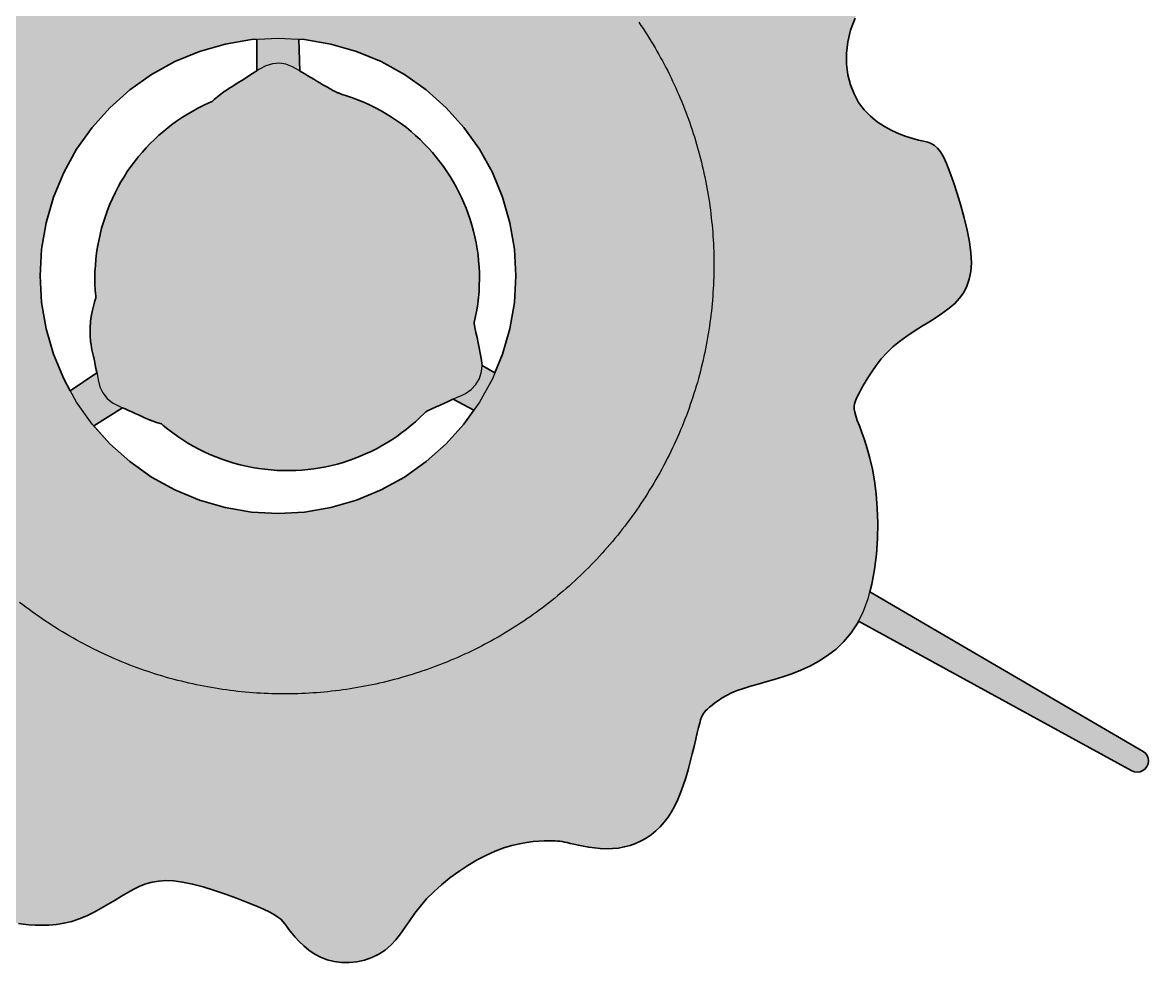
# Model space of a CAD drawing. Header units: millimetres. Extents: x 67 to 2239, y 62 to 2670.
# Drawn here: x 455.9 to 807.4, y 61.8 to 355.4 of the extents above; entities that cross this region are included whole.
import ezdxf

# ---------------------------------------------------------------- set-up
doc = ezdxf.new("R2010")
doc.units = ezdxf.units.MM
doc.layers.add('Blocks', color=7, linetype='Continuous')
doc.layers.add('Blocks$Fill', color=7, linetype='Continuous', true_color=0xffffff)
doc.layers.add('Blocks$Inner', color=7, linetype='Continuous', lineweight=25, true_color=0x007f00)
doc.layers.add('Blocks$Outline', color=7, linetype='Continuous', lineweight=35, true_color=0xff3f3f)

# ---------------------------------------------------------------- blocks, each defined once
blk = doc.blocks.new('Rosy Angelis Floor Lamp Top')
at = {"layer": 'Blocks$Fill'}
h = blk.add_hatch(color=256, dxfattribs=at)
h.paths.add_polyline_path([(274.61, 386.94), (273.42, 422.65), (273.19, 423.51), (272.73, 424.28), (272.09, 424.91), (271.3, 425.36), (270.42, 425.59), (269.5, 425.59), (268.62, 425.36), (267.83, 424.92), (267.18, 424.29), (266.72, 423.52), (266.48, 422.66), (266.48, 421.77), (266.54, 379.4), (263.3, 375.99), (261.88, 374.69), (260.49, 373.63), (259.14, 372.8), (257.81, 372.18), (256.5, 371.74), (255.22, 371.47), (253.96, 371.35), (252.72, 371.37), (251.49, 371.51), (250.27, 371.77), (249.07, 372.1), (247.93, 372.51), (246.83, 372.96), (245.82, 373.43), (244.89, 373.9), (244.07, 374.35), (243.36, 374.76), (242.79, 375.11), (242.32, 375.41), (239.67, 377.17), (237.64, 378.42), (236.29, 379.2), (234.74, 380.02), (233.01, 380.86), (231.11, 381.68), (229.05, 382.42), (226.85, 383.07), (224.53, 383.57), (222.11, 383.9), (219.62, 384.05), (217.09, 384.03), (214.55, 383.86), (212.04, 383.54), (209.59, 383.07), (207.22, 382.46), (204.97, 381.72), (202.88, 380.85), (200.9, 379.83), (198.99, 378.62), (197.12, 377.19), (195.25, 375.51), (193.35, 373.54), (191.36, 371.27), (189.25, 368.66), (186.99, 365.67), (182.21, 359.01), (170.2, 341.65), (169.04, 340.14), (168.07, 339.02), (167.22, 338.21), (166.43, 337.65), (165.62, 337.24), (164.7, 336.92), (163.59, 336.62), (160.67, 335.9), (156.92, 335.08), (152.44, 334.24), (147.33, 333.45), (135.67, 331.89), (132.58, 331.34), (129.47, 330.67), (126.36, 329.83), (123.27, 328.8), (120.22, 327.54), (117.24, 326.04), (114.35, 324.25), (111.57, 322.16), (108.92, 319.75), (106.42, 316.98), (104.08, 313.82), (101.94, 310.26), (100.02, 306.28), (98.3, 301.98), (96.8, 297.47), (95.51, 292.86), (94.43, 288.27), (93.56, 283.79), (92.9, 279.55), (92.46, 275.64), (92.23, 272.18), (92.17, 269.14), (92.26, 266.49), (92.46, 264.19), (92.72, 262.23), (93.02, 260.57), (93.31, 259.18), (93.73, 257.13), (93.82, 256.4), (93.82, 255.82), (93.74, 255.34), (93.55, 254.9), (93.25, 254.44), (92.81, 253.91), (92.22, 253.3), (91.48, 252.56), (90.59, 251.74), (89.56, 250.88), (88.38, 250.01), (87.06, 249.18), (85.6, 248.42), (84, 247.76), (82.26, 247.24), (80.36, 246.89), (78.32, 246.68), (76.17, 246.57), (69.2, 246.35), (66.78, 246.18), (64.34, 245.88), (61.9, 245.42), (59.53, 244.74), (57.27, 243.77), (55.2, 242.47), (53.39, 240.76), (51.9, 238.6), (50.8, 235.96), (50.15, 232.77), (50.02, 229), (50.3, 224.82), (50.91, 220.38), (51.77, 215.83), (52.8, 211.34), (53.91, 207.06), (55.02, 203.15), (56.06, 199.78), (56.93, 197.11), (57.67, 195.01), (58.33, 193.38), (58.95, 192.1), (59.55, 191.06), (60.17, 190.16), (60.85, 189.29), (62.51, 187.18), (63.5, 185.84), (64.55, 184.31), (65.61, 182.61), (66.65, 180.76), (67.63, 178.76), (68.52, 176.62), (69.27, 174.36), (69.84, 171.99), (70.25, 169.53), (70.47, 167), (70.51, 164.44), (70.38, 161.88), (70.05, 159.33), (69.54, 156.82), (68.84, 154.39), (67.95, 152.05), (66.88, 149.75), (65.67, 147.42), (59.89, 136.77), (58.33, 133.5), (56.79, 129.87), (55.32, 125.98), (53.99, 121.92), (52.86, 117.78), (51.98, 113.65), (51.42, 109.61), (51.24, 105.76), (51.52, 102.18), (52.31, 98.98), (53.52, 96.14), (55.04, 93.65), (56.77, 91.5), (58.63, 89.66), (60.49, 88.1), (62.27, 86.82), (63.88, 85.78), (65.21, 84.97), (66.33, 84.35), (67.32, 83.89), (68.23, 83.57), (69.11, 83.35), (70.02, 83.21), (71.01, 83.11), (75.03, 82.79), (76.7, 82.58), (78.47, 82.3), (80.31, 81.92), (82.18, 81.41), (84.04, 80.76), (85.86, 79.95), (87.61, 78.94), (89.27, 77.78), (90.83, 76.47), (92.27, 75.05), (93.58, 73.54), (94.75, 71.97), (95.76, 70.35), (96.59, 68.72), (97.23, 67.09), (97.71, 65.43), (97.76, 65.21), (-3.5, 6.06), (-4.2, 5.52), (-4.73, 4.81), (-5.06, 3.97), (-5.17, 3.08), (-5.04, 2.18), (-4.69, 1.33), (-4.13, 0.61), (-3.42, 0.05), (-2.59, -0.31), (-1.7, -0.44), (-0.82, -0.34), (0, 0), (98.62, 54.04), (99.38, 29.18), (99.75, 23.06), (99.97, 20.78), (100.23, 18.99), (100.57, 17.57), (101.02, 16.46), (101.61, 15.59), (102.37, 14.89), (103.28, 14.29), (104.37, 13.7), (105.68, 13.02), (107.2, 12.28), (108.9, 11.49), (110.78, 10.7), (112.81, 9.91), (114.97, 9.17), (117.23, 8.48), (119.59, 7.89), (122.02, 7.42), (124.49, 7.05), (126.99, 6.73), (136.94, 5.56), (139.32, 5.15), (141.62, 4.64), (143.86, 4.01), (146.06, 3.21), (148.21, 2.24), (150.34, 1.06), (152.45, -0.36), (154.57, -2.04), (156.7, -4.02), (158.86, -6.32), (161.03, -8.89), (163.2, -11.67), (165.35, -14.59), (167.47, -17.61), (183.07, -40.6), (185.24, -43.54), (186.1, -44.63), (186.86, -45.49), (187.58, -46.17), (188.33, -46.68), (189.13, -47.06), (190.03, -47.34), (191.08, -47.54), (192.33, -47.72), (193.83, -47.91), (195.58, -48.08), (197.52, -48.2), (199.63, -48.25), (201.86, -48.18), (204.19, -47.98), (206.56, -47.61), (208.96, -47.04), (211.33, -46.24), (213.66, -45.26), (215.95, -44.15), (218.19, -42.94), (220.38, -41.67), (226.53, -38.01), (228.41, -36.97), (230.27, -36.08), (232.13, -35.34), (234.07, -34.79), (236.13, -34.43), (238.37, -34.29), (240.84, -34.39), (243.6, -34.75), (246.71, -35.4), (250.04, -36.28), (253.5, -37.34), (256.98, -38.51), (260.36, -39.75), (263.54, -40.99), (266.41, -42.19), (268.85, -43.27), (270.77, -44.2), (272.24, -44.99), (273.36, -45.71), (274.2, -46.37), (274.88, -47.04), (275.47, -47.77), (276.08, -48.59), (277.68, -50.72), (278.74, -51.99), (279.97, -53.33), (281.38, -54.67), (282.95, -55.98), (284.7, -57.18), (286.6, -58.22), (288.68, -59.04), (290.9, -59.59), (293.23, -59.87), (295.62, -59.88), (298.02, -59.62), (300.38, -59.11), (302.66, -58.34), (304.82, -57.31), (306.8, -56.03), (308.56, -54.51), (310.15, -52.78), (311.63, -50.88), (313.07, -48.85), (316.1, -44.51), (317.81, -42.26), (319.74, -40), (321.96, -37.76), (324.41, -35.57), (327.04, -33.45), (329.81, -31.43), (332.66, -29.56), (335.54, -27.86), (338.4, -26.36), (341.19, -25.1), (343.85, -24.1), (346.38, -23.33), (348.76, -22.77), (350.96, -22.37), (352.98, -22.11), (354.81, -21.97), (356.41, -21.9), (357.79, -21.88), (359.85, -21.89), (360.63, -21.93), (361.34, -22), (362.02, -22.11), (362.75, -22.25), (363.58, -22.43), (368.69, -23.57), (370.36, -23.87), (372.13, -24.11), (373.97, -24.28), (375.84, -24.36), (377.74, -24.31), (379.61, -24.12), (381.46, -23.78), (383.26, -23.3), (385.01, -22.68), (386.71, -21.91), (388.33, -21.01), (389.88, -19.97), (391.33, -18.8), (392.68, -17.5), (393.94, -16.06), (395.11, -14.49), (396.19, -12.78), (397.2, -10.94), (398.15, -8.96), (399.03, -6.85), (399.86, -4.59), (400.64, -2.19), (401.37, 0.29), (402.05, 2.8), (403.78, 9.83), (405, 14.88), (405.3, 15.94), (405.58, 16.77), (405.86, 17.4), (406.16, 17.9), (406.5, 18.34), (406.92, 18.78), (407.45, 19.28), (408.1, 19.87), (408.86, 20.53), (409.77, 21.24), (410.82, 22), (412.03, 22.77), (413.41, 23.55), (414.97, 24.31), (416.73, 25.04), (418.71, 25.72), (420.87, 26.38), (430.97, 29.35), (433.73, 30.32), (436.53, 31.43), (439.36, 32.72), (442.17, 34.22), (444.91, 35.98), (447.55, 38.02), (450.03, 40.39), (452.33, 43.12), (454.38, 46.25), (454.62, 46.74), (539.92, 0), (540.74, -0.34), (541.62, -0.44), (542.51, -0.31), (543.34, 0.05), (544.05, 0.61), (544.6, 1.33), (544.96, 2.18), (545.08, 3.08), (544.98, 3.97), (544.65, 4.81), (544.11, 5.52), (543.41, 6.06), (458.12, 55.88), (458.74, 58.25), (459.59, 62.9), (460.16, 67.7), (460.48, 72.56), (460.57, 77.38), (460.43, 82.04), (460.09, 86.46), (459.56, 90.52), (458.89, 94.23), (458.11, 97.6), (457.27, 100.62), (456.42, 103.32), (455.6, 105.69), (453.72, 110.86), (453.39, 112.01), (453.22, 112.98), (453.21, 113.83), (453.33, 114.66), (453.61, 115.54), (454.05, 116.56), (454.65, 117.77), (455.42, 119.24), (456.34, 120.91), (457.43, 122.73), (458.68, 124.65), (460.09, 126.63), (461.67, 128.62), (463.41, 130.56), (465.32, 132.41), (467.41, 134.13), (469.62, 135.75), (471.91, 137.27), (478.77, 141.58), (480.89, 143), (482.85, 144.46), (484.6, 145.98), (486.12, 147.6), (487.4, 149.37), (488.42, 151.32), (489.16, 153.5), (489.62, 155.93), (489.79, 158.67), (489.65, 161.74), (489.21, 165.18), (488.5, 168.88), (487.6, 172.72), (486.55, 176.57), (485.41, 180.31), (484.24, 183.81), (483.08, 186.96), (482, 189.63), (481.05, 191.71), (480.16, 193.28), (479.27, 194.45), (478.33, 195.29), (477.3, 195.88), (476.16, 196.29), (474.85, 196.64), (471.5, 197.51), (469.46, 198.15), (467.26, 198.97), (464.98, 199.98), (462.67, 201.21), (460.42, 202.68), (458.28, 204.42), (456.32, 206.44), (454.61, 208.78), (453.18, 211.4), (452.05, 214.27), (451.27, 217.37), (450.85, 220.66), (450.83, 224.11), (451.24, 227.69), (452.12, 231.37), (453.49, 235.12), (455.24, 238.92), (457.25, 242.72), (459.39, 246.5), (463.57, 253.81), (465.38, 257.28), (466.82, 260.6), (467.77, 263.71), (468.27, 266.63), (468.35, 269.35), (468.04, 271.87), (467.39, 274.2), (466.43, 276.34), (465.2, 278.29), (463.75, 280.06), (462.12, 281.65), (460.36, 283.07), (458.52, 284.32), (456.67, 285.41), (454.85, 286.36), (453.11, 287.16), (451.51, 287.82), (450.11, 288.36), (448.96, 288.76), (447.99, 289.06), (447.16, 289.27), (446.41, 289.4), (445.7, 289.47), (444.99, 289.49), (444.22, 289.48), (441.13, 289.46), (439.85, 289.5), (438.47, 289.6), (437.03, 289.77), (435.55, 290.02), (434.06, 290.38), (432.59, 290.85), (431.15, 291.45), (429.75, 292.18), (428.41, 293.01), (427.13, 293.93), (425.94, 294.92), (424.84, 295.97), (423.85, 297.07), (422.97, 298.19), (422.22, 299.32), (421.59, 300.5), (421.07, 301.76), (420.64, 303.14), (420.31, 304.69), (420.06, 306.43), (419.88, 308.41), (419.76, 310.66), (419.71, 313.22), (419.71, 318.88), (419.83, 331.94), (419.77, 333.64), (419.64, 334.97), (419.42, 336.02), (419.08, 336.83), (418.59, 337.44), (417.95, 337.87), (417.2, 338.17), (416.31, 338.41), (415.26, 338.67), (414.04, 338.93), (412.67, 339.15), (411.18, 339.32), (409.58, 339.41), (407.88, 339.39), (406.11, 339.25), (404.29, 338.94), (402.44, 338.45), (400.57, 337.83), (398.68, 337.12), (392.91, 334.89), (390.96, 334.25), (389, 333.74), (387.02, 333.39), (385.05, 333.21), (383.08, 333.19), (381.15, 333.34), (379.26, 333.66), (377.43, 334.15), (375.67, 334.82), (373.99, 335.65), (372.42, 336.66), (370.93, 337.85), (369.51, 339.23), (368.15, 340.8), (366.83, 342.57), (365.56, 344.55), (364.3, 346.74), (363.06, 349.15), (361.81, 351.78), (360.58, 354.55), (358.24, 360.2), (353.79, 371.3), (353.2, 372.51), (352.64, 373.44), (352.07, 374.13), (351.43, 374.61), (350.72, 374.93), (349.92, 375.13), (348.99, 375.28), (347.88, 375.44), (346.59, 375.59), (345.15, 375.71), (343.6, 375.77), (341.95, 375.75), (340.24, 375.63), (338.49, 375.38), (336.73, 374.98), (334.99, 374.41), (333.29, 373.71), (331.63, 372.9), (330.01, 372.02), (328.45, 371.1), (322.78, 367.64), (321.52, 366.99), (320.28, 366.47), (319.04, 366.12), (317.75, 365.94), (316.39, 365.95), (314.91, 366.2), (313.29, 366.7), (311.5, 367.48), (309.58, 368.49), (307.61, 369.67), (305.64, 370.96), (303.73, 372.29), (301.95, 373.61), (300.35, 374.86), (298.99, 375.97), (297.92, 376.88), (297.11, 377.64), (296.5, 378.27), (296.04, 378.83), (295.67, 379.36), (295.35, 379.89), (294.12, 382), (293.52, 382.92), (292.8, 383.89), (291.98, 384.88), (291.03, 385.86), (289.97, 386.78), (288.79, 387.61), (287.48, 388.31), (286.04, 388.84), (284.5, 389.19), (282.88, 389.34), (281.21, 389.28), (279.48, 389.01), (277.74, 388.5), (275.99, 387.75)], flags=0)
h.paths.add_polyline_path([(224.84, 113.39), (231, 110.63), (231.47, 110.38), (233.43, 109.52), (233.6, 109.46), (234.02, 109.27), (234.38, 109.18), (235.45, 108.8), (236.96, 108.36), (237.55, 107.85), (239.01, 106.66), (240.52, 105.51), (242.06, 104.41), (243.65, 103.35), (245.27, 102.34), (246.93, 101.38), (248.63, 100.47), (250.36, 99.61), (252.13, 98.8), (253.94, 98.05), (255.78, 97.35), (257.66, 96.71), (259.57, 96.12), (261.51, 95.6), (263.45, 95.14), (265.4, 94.75), (267.34, 94.42), (269.28, 94.16), (271.21, 93.96), (273.15, 93.83), (275.07, 93.75), (276.99, 93.75), (278.9, 93.8), (280.8, 93.91), (282.69, 94.08), (284.57, 94.31), (286.43, 94.61), (288.28, 94.95), (290.12, 95.36), (291.93, 95.82), (293.73, 96.34), (295.51, 96.91), (297.26, 97.54), (299, 98.22), (300.71, 98.95), (302.4, 99.74), (304.06, 100.58), (305.69, 101.46), (307.3, 102.4), (308.88, 103.39), (310.42, 104.42), (311.94, 105.51), (313.42, 106.64), (314.86, 107.82), (316.27, 109.04), (317.65, 110.31), (318.98, 111.62), (319.5, 112.16), (320.08, 112.43), (328.05, 116.09), (334.45, 112.59), (331.42, 108.31), (325.87, 102.1), (319.66, 96.56), (312.87, 91.74), (305.58, 87.71), (297.89, 84.52), (289.89, 82.22), (281.68, 80.82), (273.37, 80.36), (265.05, 80.82), (256.84, 82.22), (248.84, 84.52), (241.15, 87.71), (233.86, 91.74), (227.07, 96.56), (220.86, 102.1), (215.86, 107.7)], flags=0)
h.paths.add_polyline_path([(266.76, 218.63), (258.75, 213.53), (258.58, 213.44), (256.8, 212.31), (256.59, 212.16), (256.54, 212.13), (256.5, 212.1), (255.09, 211.07), (253.49, 209.7), (252.84, 209.05), (251.74, 208.58), (250.05, 207.79), (248.39, 206.96), (246.76, 206.07), (245.15, 205.13), (243.57, 204.14), (242.03, 203.11), (240.52, 202.02), (239.03, 200.89), (237.59, 199.72), (236.18, 198.49), (234.81, 197.22), (233.47, 195.91), (232.17, 194.56), (230.92, 193.16), (229.71, 191.71), (228.54, 190.23), (227.41, 188.71), (226.33, 187.14), (225.3, 185.54), (224.31, 183.9), (223.38, 182.22), (222.49, 180.5), (221.66, 178.75), (220.88, 176.96), (220.15, 175.13), (219.48, 173.27), (218.87, 171.38), (218.31, 169.46), (217.82, 167.51), (217.4, 165.57), (217.04, 163.63), (216.74, 161.68), (216.51, 159.75), (216.35, 157.81), (216.24, 155.88), (216.2, 153.96), (216.31, 150.14), (216.45, 148.24), (216.49, 147.9), (216.49, 147.84), (216.49, 147.78), (216.49, 147.73), (216.48, 147.67), (216.48, 147.61), (216.47, 147.55), (216.46, 147.49), (216.44, 147.43), (216.42, 147.37), (216.12, 146.46), (216.1, 146.4), (216.08, 146.34), (215.95, 145.95), (215.41, 143.84), (215.02, 141.86), (214.83, 140.39), (214.71, 138.2), (214.74, 135.95), (214.88, 134.03), (214.88, 133.88), (214.9, 133.79), (214.91, 133.72), (215.23, 131.53), (215.74, 129.42), (215.84, 129.11), (216.06, 128.01), (216.81, 124.28), (208.53, 118.66), (206.47, 122.39), (203.28, 130.08), (200.98, 138.09), (199.58, 146.29), (199.12, 154.61), (199.58, 162.92), (200.98, 171.13), (203.28, 179.13), (206.47, 186.82), (210.5, 194.11), (215.32, 200.9), (220.86, 207.11), (227.07, 212.66), (233.86, 217.48), (241.15, 221.51), (248.84, 224.69), (256.84, 227), (265.05, 228.39), (266.74, 228.49)], flags=0)
h.paths.add_polyline_path([(337.09, 126.58), (337.09, 126.62), (336.82, 128.88), (336.49, 130.48), (334.57, 139.76), (334.63, 140.02), (335.06, 141.96), (335.42, 143.91), (335.71, 145.85), (335.94, 147.79), (336.11, 149.72), (336.21, 151.65), (336.25, 153.57), (336.23, 155.49), (336.15, 157.39), (336, 159.29), (335.8, 161.17), (335.54, 163.04), (335.22, 164.9), (334.84, 166.74), (334.41, 168.57), (333.92, 170.37), (333.37, 172.16), (332.77, 173.93), (332.12, 175.68), (331.41, 177.4), (330.65, 179.1), (329.84, 180.77), (328.98, 182.42), (328.07, 184.04), (327.1, 185.63), (326.09, 187.19), (325.03, 188.72), (323.92, 190.22), (322.77, 191.68), (321.57, 193.11), (320.32, 194.51), (319.03, 195.86), (317.7, 197.18), (316.32, 198.45), (314.9, 199.68), (313.44, 200.88), (311.93, 202.02), (310.39, 203.13), (308.81, 204.18), (307.18, 205.19), (305.52, 206.15), (303.82, 207.06), (302.09, 207.92), (300.32, 208.73), (298.51, 209.48), (296.67, 210.18), (294.79, 210.82), (292.9, 211.42), (292.44, 211.6), (292.21, 211.7), (291.4, 212.05), (290.96, 212.26), (290.52, 212.49), (290.08, 212.74), (289.65, 213), (288.86, 213.51), (287.4, 214.29), (286.45, 214.85), (280.2, 218.55), (279.87, 228.49), (281.68, 228.39), (289.89, 227), (297.89, 224.69), (305.58, 221.51), (312.87, 217.48), (319.66, 212.66), (325.87, 207.11), (331.42, 200.9), (336.24, 194.11), (340.27, 186.82), (343.45, 179.13), (345.76, 171.13), (347.15, 162.92), (347.62, 154.61), (347.15, 146.29), (345.76, 138.09), (343.45, 130.08), (341.04, 124.27)], flags=0)
at = {"layer": 'Blocks$Inner'}
for points in [[(192.33, -47.72), (193.83, -47.91), (195.58, -48.08), (197.52, -48.2), (199.63, -48.25), (201.86, -48.18), (204.19, -47.98), (206.56, -47.61), (208.96, -47.04), (211.33, -46.24), (213.66, -45.26), (215.95, -44.15), (218.19, -42.94), (220.38, -41.67), (222.5, -40.4), (224.55, -39.17), (226.53, -38.01), (228.41, -36.97), (230.27, -36.08), (232.13, -35.34), (234.07, -34.79), (236.13, -34.43), (238.37, -34.29), (240.84, -34.39), (243.6, -34.75), (246.71, -35.4), (250.04, -36.28), (253.5, -37.34), (256.98, -38.51), (260.36, -39.75), (263.54, -40.99), (266.41, -42.19), (268.85, -43.27), (270.77, -44.2), (272.24, -44.99), (273.36, -45.71), (274.2, -46.37), (274.88, -47.04), (275.47, -47.77), (276.08, -48.59), (276.79, -49.56), (277.68, -50.72), (278.74, -51.99), (279.97, -53.33), (281.38, -54.67), (282.95, -55.98), (284.7, -57.18), (286.6, -58.22), (288.68, -59.04), (290.9, -59.59), (293.23, -59.87), (295.62, -59.88), (298.02, -59.62), (300.38, -59.11), (302.66, -58.34), (304.82, -57.31), (306.8, -56.03), (308.56, -54.51), (310.15, -52.78), (311.63, -50.88), (313.07, -48.85), (314.54, -46.71), (316.1, -44.51), (317.81, -42.26), (319.74, -40), (321.96, -37.76), (324.41, -35.57), (327.04, -33.45), (329.81, -31.43), (332.66, -29.56), (335.54, -27.86), (338.4, -26.36), (341.19, -25.1), (343.85, -24.1), (346.38, -23.33), (348.76, -22.77), (350.96, -22.37), (352.98, -22.11), (354.81, -21.97), (356.41, -21.9), (357.79, -21.88), (358.92, -21.87), (359.85, -21.89), (360.63, -21.93), (361.34, -22), (362.02, -22.11), (362.75, -22.25), (363.58, -22.43), (364.56, -22.67), (365.76, -22.95), (367.15, -23.26), (368.69, -23.57), (370.36, -23.87), (372.13, -24.11), (373.97, -24.28), (375.84, -24.36), (377.74, -24.31), (379.61, -24.12), (381.46, -23.78), (383.26, -23.3), (385.01, -22.68), (386.71, -21.91), (388.33, -21.01), (389.88, -19.97), (391.33, -18.8), (392.68, -17.5), (393.94, -16.06), (395.11, -14.49), (396.19, -12.78), (397.2, -10.94), (398.15, -8.96), (399.03, -6.85), (399.86, -4.59), (400.64, -2.19), (401.37, 0.29), (402.05, 2.8), (402.68, 5.26), (403.26, 7.63), (403.78, 9.83), (404.25, 11.82), (404.66, 13.52), (405, 14.88), (405.3, 15.94), (405.58, 16.77), (405.86, 17.4), (406.16, 17.9), (406.5, 18.34), (406.92, 18.78), (407.45, 19.28), (408.1, 19.87), (408.86, 20.53), (409.77, 21.24), (410.82, 22), (412.03, 22.77), (413.41, 23.55), (414.97, 24.31), (416.73, 25.04), (418.71, 25.72), (420.87, 26.38), (423.21, 27.04), (425.69, 27.74), (428.28, 28.5), (430.97, 29.35), (433.73, 30.32), (436.53, 31.43), (439.36, 32.72), (442.17, 34.22), (444.91, 35.98), (447.55, 38.02), (450.03, 40.39), (452.33, 43.12), (454.38, 46.25), (456.15, 49.82), (457.6, 53.85), (458.74, 58.25), (459.59, 62.9), (460.16, 67.7), (460.48, 72.56), (460.57, 77.38), (460.43, 82.04), (460.09, 86.46), (459.56, 90.52), (458.89, 94.23), (458.11, 97.6), (457.27, 100.62), (456.42, 103.32), (455.6, 105.69), (454.84, 107.73), (454.2, 109.45), (453.72, 110.86), (453.39, 112.01), (453.22, 112.98), (453.21, 113.83), (453.33, 114.66), (453.61, 115.54), (454.05, 116.56), (454.65, 117.77), (455.42, 119.24), (456.34, 120.91), (457.43, 122.73), (458.68, 124.65), (460.09, 126.63), (461.67, 128.62), (463.41, 130.56), (465.32, 132.41), (467.41, 134.13), (469.62, 135.75), (471.91, 137.27), (474.23, 138.74), (476.53, 140.17), (478.77, 141.58), (480.89, 143), (482.85, 144.46), (484.6, 145.98), (486.12, 147.6), (487.4, 149.37), (488.42, 151.32), (489.16, 153.5), (489.62, 155.93), (489.79, 158.67), (489.65, 161.74), (489.21, 165.18), (488.5, 168.88), (487.6, 172.72), (486.55, 176.57), (485.41, 180.31), (484.24, 183.81), (483.08, 186.96), (482, 189.63), (481.05, 191.71), (480.16, 193.28), (479.27, 194.45), (478.33, 195.29), (477.3, 195.88), (476.16, 196.29), (474.85, 196.64), (473.32, 197.01), (471.5, 197.51), (469.46, 198.15), (467.26, 198.97), (464.98, 199.98), (462.67, 201.21), (460.42, 202.68), (458.28, 204.42), (456.32, 206.44), (454.61, 208.78), (453.18, 211.4), (452.05, 214.27), (451.27, 217.37), (450.85, 220.66), (450.83, 224.11), (451.24, 227.69), (452.12, 231.37), (453.49, 235.12)], [(386, 233.79), (386.66, 232.81), (387.32, 231.82), (387.97, 230.83), (388.6, 229.84), (389.23, 228.84), (389.85, 227.83), (390.46, 226.82), (391.06, 225.81), (391.65, 224.79), (392.24, 223.76), (392.81, 222.73), (393.37, 221.7), (393.93, 220.66), (394.47, 219.62), (395, 218.57), (395.53, 217.52), (396.05, 216.47), (396.55, 215.41), (397.05, 214.35), (397.54, 213.28), (398.01, 212.21), (398.48, 211.13), (398.94, 210.06), (399.39, 208.97), (399.83, 207.89), (400.26, 206.8), (400.68, 205.71), (401.09, 204.61), (401.49, 203.51), (401.88, 202.41), (402.27, 201.3), (402.64, 200.2), (403, 199.08), (403.35, 197.97), (403.7, 196.85), (404.03, 195.73), (404.35, 194.61), (404.66, 193.48), (404.97, 192.35), (405.26, 191.22), (405.55, 190.09), (405.82, 188.95), (406.08, 187.82), (406.34, 186.68), (406.58, 185.53), (406.82, 184.39), (407.04, 183.24), (407.26, 182.09), (407.46, 180.94), (407.65, 179.79), (407.84, 178.64), (408.01, 177.48), (408.18, 176.32), (408.33, 175.16), (408.48, 174), (408.61, 172.84), (408.73, 171.68), (408.85, 170.51), (408.95, 169.34), (409.05, 168.18), (409.13, 167.01), (409.2, 165.84), (409.26, 164.67), (409.32, 163.5), (409.36, 162.32), (409.39, 161.15), (409.41, 159.98), (409.42, 158.8), (409.43, 157.63), (409.42, 156.45), (409.4, 155.28), (409.37, 154.1), (409.33, 152.93), (409.28, 151.75), (409.22, 150.57), (409.14, 149.4), (409.06, 148.22), (408.97, 147.04), (408.87, 145.87), (408.75, 144.69), (408.63, 143.52), (408.5, 142.34), (408.35, 141.16), (408.2, 139.99), (408.03, 138.82), (407.85, 137.64), (407.67, 136.47), (407.47, 135.3), (407.26, 134.13), (407.04, 132.96), (406.81, 131.79), (406.57, 130.62), (406.32, 129.45), (406.06, 128.29), (405.78, 127.12), (405.5, 125.96), (405.21, 124.8), (404.9, 123.64), (404.59, 122.48), (404.26, 121.32), (403.92, 120.16), (403.57, 119.01), (403.21, 117.86), (402.84, 116.71), (402.46, 115.56), (402.07, 114.41), (401.67, 113.27), (401.25, 112.13), (400.83, 110.99), (400.39, 109.85), (399.95, 108.71), (399.49, 107.58), (399.02, 106.45), (398.54, 105.32), (398.05, 104.2), (397.55, 103.07), (397.04, 101.95), (396.51, 100.84), (395.98, 99.72), (395.43, 98.61), (394.87, 97.5), (394.3, 96.4), (393.72, 95.3), (393.13, 94.2), (392.53, 93.11), (391.92, 92.02), (391.29, 90.93), (390.66, 89.85), (390.02, 88.78), (389.36, 87.71), (388.7, 86.64), (388.03, 85.59), (387.35, 84.54), (386.66, 83.49), (385.96, 82.46), (385.25, 81.43), (384.53, 80.41), (383.81, 79.39), (383.07, 78.39), (382.33, 77.4), (381.58, 76.41), (380.83, 75.43), (380.06, 74.46), (379.29, 73.5), (378.52, 72.55), (377.73, 71.61), (376.94, 70.67), (376.14, 69.75), (375.33, 68.83), (374.51, 67.92), (373.69, 67.02), (372.86, 66.13), (372.03, 65.25), (371.19, 64.38), (370.34, 63.51), (369.48, 62.66), (368.62, 61.81), (367.75, 60.97), (366.87, 60.15), (365.99, 59.33), (365.1, 58.51), (364.21, 57.71), (363.31, 56.92), (362.4, 56.14), (361.49, 55.36), (360.57, 54.6), (359.64, 53.84), (358.71, 53.09), (357.78, 52.35), (356.84, 51.62), (355.89, 50.9), (354.93, 50.19), (353.98, 49.49), (353.01, 48.8), (352.04, 48.11), (351.07, 47.44), (350.09, 46.77), (349.1, 46.12), (348.11, 45.47), (347.11, 44.83), (346.11, 44.2), (345.11, 43.58), (344.1, 42.97), (343.08, 42.37), (342.06, 41.78), (341.04, 41.2), (340.01, 40.63), (338.97, 40.07), (337.94, 39.51), (336.89, 38.97), (335.85, 38.43), (334.8, 37.91), (333.74, 37.39), (332.68, 36.88), (331.62, 36.39), (330.55, 35.9), (329.48, 35.42), (328.41, 34.95), (327.33, 34.5), (326.25, 34.05), (325.16, 33.61), (324.07, 33.18), (322.98, 32.76), (321.89, 32.35), (320.79, 31.94), (319.68, 31.55), (318.58, 31.17), (317.47, 30.8), (316.36, 30.44), (315.24, 30.08), (314.13, 29.74), (313.01, 29.41), (311.88, 29.09), (310.76, 28.77), (309.63, 28.47), (308.5, 28.17), (307.37, 27.89), (306.23, 27.62), (305.09, 27.35), (303.95, 27.1), (302.81, 26.85), (301.66, 26.62), (300.52, 26.4), (299.37, 26.18), (298.22, 25.98), (297.06, 25.78), (295.91, 25.6), (294.75, 25.42), (293.6, 25.26), (292.44, 25.1), (291.28, 24.96), (290.11, 24.83), (288.95, 24.7), (287.79, 24.59), (286.62, 24.49), (285.45, 24.39), (284.28, 24.31), (283.11, 24.24), (281.94, 24.17), (280.77, 24.12), (279.6, 24.08), (278.43, 24.05), (277.25, 24.02), (276.08, 24.01), (274.9, 24.01), (273.73, 24.02), (272.55, 24.04), (271.38, 24.07), (270.2, 24.11), (269.03, 24.16), (267.85, 24.22), (266.67, 24.29), (265.5, 24.37), (264.32, 24.47), (263.14, 24.57), (261.97, 24.68), (260.79, 24.81), (259.62, 24.94), (258.44, 25.09), (257.27, 25.24), (256.09, 25.41), (254.92, 25.58), (253.75, 25.77), (252.57, 25.97), (251.4, 26.18), (250.23, 26.4), (249.06, 26.63), (247.89, 26.87), (246.73, 27.12), (245.56, 27.38), (244.4, 27.65), (243.23, 27.94), (242.07, 28.23), (240.91, 28.54), (239.75, 28.85), (238.59, 29.18), (237.44, 29.51), (236.28, 29.86), (235.13, 30.22), (233.98, 30.59), (232.83, 30.97), (231.69, 31.37), (230.54, 31.77), (229.4, 32.18), (228.26, 32.61), (227.12, 33.04), (225.99, 33.49), (224.86, 33.95), (223.72, 34.42), (222.6, 34.9), (221.47, 35.39), (220.35, 35.89), (219.23, 36.4), (218.11, 36.93), (217, 37.46), (215.89, 38.01), (214.78, 38.57), (213.68, 39.13), (212.57, 39.71), (211.48, 40.31), (210.38, 40.91), (209.29, 41.52), (208.21, 42.14), (207.13, 42.78), (206.05, 43.42), (204.98, 44.07), (203.92, 44.74), (202.86, 45.41), (201.81, 46.09), (200.77, 46.78), (199.73, 47.48), (198.7, 48.19), (197.68, 48.91), (196.67, 49.63), (195.67, 50.36), (194.67, 51.1), (193.68, 51.85), (192.71, 52.61)], [(266.74, 228.49), (266.76, 218.63)], [(280.2, 218.55), (279.87, 228.49)], [(341.04, 124.27), (337.09, 126.58)], [(216.81, 124.28), (208.53, 118.66)], [(328.05, 116.09), (334.45, 112.59)], [(215.86, 107.7), (224.84, 113.39)], [(454.62, 46.74), (539.92, 0), (540.74, -0.34), (541.62, -0.44), (542.51, -0.31), (543.34, 0.05), (544.05, 0.61), (544.6, 1.33), (544.96, 2.18), (545.08, 3.08), (544.98, 3.97), (544.65, 4.81), (544.11, 5.52), (543.41, 6.06), (458.12, 55.88)]]:
    blk.add_lwpolyline(points, dxfattribs=at)
for points in [[(199.12, 154.61), (199.58, 162.92), (200.98, 171.13), (203.28, 179.13), (206.47, 186.82), (210.5, 194.11), (215.32, 200.9), (220.86, 207.11), (227.07, 212.66), (233.86, 217.48), (241.15, 221.51), (248.84, 224.69), (256.84, 227), (265.05, 228.39), (273.37, 228.86), (281.68, 228.39), (289.89, 227), (297.89, 224.69), (305.58, 221.51), (312.87, 217.48), (319.66, 212.66), (325.87, 207.11), (331.42, 200.9), (336.24, 194.11), (340.27, 186.82), (343.45, 179.13), (345.76, 171.13), (347.15, 162.92), (347.62, 154.61), (347.15, 146.29), (345.76, 138.09), (343.45, 130.08), (340.27, 122.39), (336.24, 115.1), (331.42, 108.31), (325.87, 102.1), (319.66, 96.56), (312.87, 91.74), (305.58, 87.71), (297.89, 84.52), (289.89, 82.22), (281.68, 80.82), (273.37, 80.36), (265.05, 80.82), (256.84, 82.22), (248.84, 84.52), (241.15, 87.71), (233.86, 91.74), (227.07, 96.56), (220.86, 102.1), (215.32, 108.31), (210.5, 115.1), (206.47, 122.39), (203.28, 130.08), (200.98, 138.09), (199.58, 146.29)], [(216.2, 153.96), (216.22, 152.04), (216.31, 150.14), (216.45, 148.24), (216.49, 147.9), (216.49, 147.84), (216.49, 147.78), (216.49, 147.73), (216.48, 147.67), (216.48, 147.61), (216.47, 147.55), (216.46, 147.49), (216.44, 147.43), (216.42, 147.37), (216.12, 146.46), (216.1, 146.4), (216.08, 146.34), (215.95, 145.95), (215.41, 143.84), (215.02, 141.86), (214.83, 140.39), (214.71, 138.2), (214.74, 135.95), (214.88, 134.03), (214.88, 133.88), (214.9, 133.79), (214.91, 133.72), (215.23, 131.53), (215.74, 129.42), (215.84, 129.11), (216.06, 128.01), (216.3, 126.84), (216.53, 125.66), (216.77, 124.49), (217, 123.32), (217.24, 122.14), (217.74, 119.97), (218.68, 118), (220.01, 116.3), (221.68, 114.94), (223.62, 113.94), (224.66, 113.47), (225.7, 113.01), (226.74, 112.54), (227.78, 112.07), (228.82, 111.61), (229.86, 111.14), (230.9, 110.67), (231, 110.63), (231.47, 110.38), (233.43, 109.52), (233.6, 109.46), (234.02, 109.27), (234.38, 109.18), (235.45, 108.8), (236.96, 108.36), (237.55, 107.85), (239.01, 106.66), (240.52, 105.51), (242.06, 104.41), (243.65, 103.35), (245.27, 102.34), (246.93, 101.38), (248.63, 100.47), (250.36, 99.61), (252.13, 98.8), (253.94, 98.05), (255.78, 97.35), (257.66, 96.71), (259.57, 96.12), (261.51, 95.6), (263.45, 95.14), (265.4, 94.75), (267.34, 94.42), (269.28, 94.16), (271.21, 93.96), (273.15, 93.83), (275.07, 93.75), (276.99, 93.75), (278.9, 93.8), (280.8, 93.91), (282.69, 94.08), (284.57, 94.31), (286.43, 94.61), (288.28, 94.95), (290.12, 95.36), (291.93, 95.82), (293.73, 96.34), (295.51, 96.91), (297.26, 97.54), (299, 98.22), (300.71, 98.95), (302.4, 99.74), (304.06, 100.58), (305.69, 101.46), (307.3, 102.4), (308.88, 103.39), (310.42, 104.42), (311.94, 105.51), (313.42, 106.64), (314.86, 107.82), (316.27, 109.04), (317.65, 110.31), (318.98, 111.62), (319.5, 112.16), (320.08, 112.43), (321.39, 113.03), (322.71, 113.64), (324.02, 114.24), (325.34, 114.85), (326.65, 115.45), (327.97, 116.05), (329.28, 116.66), (330.6, 117.26), (331.91, 117.87), (333.68, 119.11), (335.14, 120.69), (336.23, 122.57), (336.89, 124.68), (337.09, 126.62), (336.82, 128.88), (336.49, 130.48), (336.16, 132.08), (335.83, 133.68), (335.5, 135.28), (335.16, 136.88), (334.83, 138.48), (334.57, 139.76), (334.63, 140.02), (335.06, 141.96), (335.42, 143.91), (335.71, 145.85), (335.94, 147.79), (336.11, 149.72), (336.21, 151.65), (336.25, 153.57), (336.23, 155.49), (336.15, 157.39), (336, 159.29), (335.8, 161.17), (335.54, 163.04), (335.22, 164.9), (334.84, 166.74), (334.41, 168.57), (333.92, 170.37), (333.37, 172.16), (332.77, 173.93), (332.12, 175.68), (331.41, 177.4), (330.65, 179.1), (329.84, 180.77), (328.98, 182.42), (328.07, 184.04), (327.1, 185.63), (326.09, 187.19), (325.03, 188.72), (323.92, 190.22), (322.77, 191.68), (321.57, 193.11), (320.32, 194.51), (319.03, 195.86), (317.7, 197.18), (316.32, 198.45), (314.9, 199.68), (313.44, 200.88), (311.93, 202.02), (310.39, 203.13), (308.81, 204.18), (307.18, 205.19), (305.52, 206.15), (303.82, 207.06), (302.09, 207.92), (300.32, 208.73), (298.51, 209.48), (296.67, 210.18), (294.79, 210.82), (293.36, 211.26), (292.9, 211.42), (292.44, 211.6), (292.21, 211.7), (291.98, 211.79), (291.76, 211.89), (291.4, 212.05), (290.96, 212.26), (290.52, 212.49), (290.08, 212.74), (289.65, 213), (288.86, 213.51), (287.4, 214.29), (286.45, 214.85), (285.5, 215.41), (284.55, 215.97), (283.61, 216.53), (282.66, 217.09), (281.71, 217.65), (280.76, 218.22), (279.81, 218.78), (278.86, 219.34), (277.92, 219.9), (275.86, 220.68), (273.94, 220.97), (271.66, 220.84), (269.53, 220.23), (267.63, 219.18), (266.52, 218.47), (265.41, 217.77), (264.3, 217.06), (263.19, 216.36), (262.08, 215.65), (260.97, 214.95), (259.86, 214.24), (258.75, 213.54), (258.75, 213.53), (258.58, 213.44), (256.8, 212.31), (256.59, 212.16), (256.54, 212.13), (256.5, 212.1), (255.09, 211.07), (253.49, 209.7), (252.84, 209.05), (251.74, 208.58), (250.05, 207.79), (248.39, 206.96), (246.76, 206.07), (245.15, 205.13), (243.57, 204.14), (242.03, 203.11), (240.52, 202.02), (239.03, 200.89), (237.59, 199.72), (236.18, 198.49), (234.81, 197.22), (233.47, 195.91), (232.17, 194.56), (230.92, 193.16), (229.71, 191.71), (228.54, 190.23), (227.41, 188.71), (226.33, 187.14), (225.3, 185.54), (224.31, 183.9), (223.38, 182.22), (222.49, 180.5), (221.66, 178.75), (220.88, 176.96), (220.15, 175.13), (219.48, 173.27), (218.87, 171.38), (218.31, 169.46), (217.82, 167.51), (217.4, 165.57), (217.04, 163.63), (216.74, 161.68), (216.51, 159.75), (216.35, 157.81), (216.24, 155.88)]]:
    blk.add_lwpolyline(points, close=True, dxfattribs=at)
at = {"layer": 'Blocks$Outline'}
for points in [[(458.12, 55.88), (458.74, 58.25), (459.59, 62.9), (460.16, 67.7), (460.48, 72.56), (460.57, 77.38), (460.43, 82.04), (460.09, 86.46), (459.56, 90.52), (458.89, 94.23), (458.11, 97.6), (457.27, 100.62), (456.42, 103.32), (455.6, 105.69), (454.84, 107.73), (454.2, 109.45), (453.72, 110.86), (453.39, 112.01), (453.22, 112.98), (453.21, 113.83), (453.33, 114.66), (453.61, 115.54), (454.05, 116.56), (454.65, 117.77), (455.42, 119.24), (456.34, 120.91), (457.43, 122.73), (458.68, 124.65), (460.09, 126.63), (461.67, 128.62), (463.41, 130.56), (465.32, 132.41), (467.41, 134.13), (469.62, 135.75), (471.91, 137.27), (474.23, 138.74), (476.53, 140.17), (478.77, 141.58), (480.89, 143), (482.85, 144.46), (484.6, 145.98), (486.12, 147.6), (487.4, 149.37), (488.42, 151.32), (489.16, 153.5), (489.62, 155.93), (489.79, 158.67), (489.65, 161.74), (489.21, 165.18), (488.5, 168.88), (487.6, 172.72), (486.55, 176.57), (485.41, 180.31), (484.24, 183.81), (483.08, 186.96), (482, 189.63), (481.05, 191.71), (480.16, 193.28), (479.27, 194.45), (478.33, 195.29), (477.3, 195.88), (476.16, 196.29), (474.85, 196.64), (473.32, 197.01), (471.5, 197.51), (469.46, 198.15), (467.26, 198.97), (464.98, 199.98), (462.67, 201.21), (460.42, 202.68), (458.28, 204.42), (456.32, 206.44), (454.61, 208.78), (453.18, 211.4), (452.05, 214.27), (451.27, 217.37), (450.85, 220.66), (450.83, 224.11), (451.24, 227.69), (452.12, 231.37), (453.49, 235.12)], [(199.12, 154.61), (199.58, 162.92), (200.98, 171.13), (203.28, 179.13), (206.47, 186.82), (210.5, 194.11), (215.32, 200.9), (220.86, 207.11), (227.07, 212.66), (233.86, 217.48), (241.15, 221.51), (248.84, 224.69), (256.84, 227), (265.05, 228.39), (266.74, 228.49)], [(266.74, 228.49), (266.76, 218.63)], [(280.2, 218.55), (279.87, 228.49)], [(279.87, 228.49), (281.68, 228.39), (289.89, 227), (297.89, 224.69), (305.58, 221.51), (312.87, 217.48), (319.66, 212.66), (325.87, 207.11), (331.42, 200.9), (336.24, 194.11), (340.27, 186.82), (343.45, 179.13), (345.76, 171.13), (347.15, 162.92), (347.62, 154.61), (347.15, 146.29), (345.76, 138.09), (343.45, 130.08), (341.04, 124.27)], [(266.76, 218.63), (266.52, 218.47), (265.41, 217.77), (264.3, 217.06), (263.19, 216.36), (262.08, 215.65), (260.97, 214.95), (259.86, 214.24), (258.75, 213.54), (258.75, 213.53), (258.58, 213.44), (256.8, 212.31), (256.59, 212.16), (256.54, 212.13), (256.5, 212.1), (255.09, 211.07), (253.49, 209.7), (252.84, 209.05), (251.74, 208.58), (250.05, 207.79), (248.39, 206.96), (246.76, 206.07), (245.15, 205.13), (243.57, 204.14), (242.03, 203.11), (240.52, 202.02), (239.03, 200.89), (237.59, 199.72), (236.18, 198.49), (234.81, 197.22), (233.47, 195.91), (232.17, 194.56), (230.92, 193.16), (229.71, 191.71), (228.54, 190.23), (227.41, 188.71), (226.33, 187.14), (225.3, 185.54), (224.31, 183.9), (223.38, 182.22), (222.49, 180.5), (221.66, 178.75), (220.88, 176.96), (220.15, 175.13), (219.48, 173.27), (218.87, 171.38), (218.31, 169.46), (217.82, 167.51), (217.4, 165.57), (217.04, 163.63), (216.74, 161.68), (216.51, 159.75), (216.35, 157.81), (216.24, 155.88), (216.2, 153.96)], [(337.09, 126.58), (337.09, 126.62), (336.82, 128.88), (336.49, 130.48), (336.16, 132.08), (335.83, 133.68), (335.5, 135.28), (335.16, 136.88), (334.83, 138.48), (334.57, 139.76), (334.63, 140.02), (335.06, 141.96), (335.42, 143.91), (335.71, 145.85), (335.94, 147.79), (336.11, 149.72), (336.21, 151.65), (336.25, 153.57), (336.23, 155.49), (336.15, 157.39), (336, 159.29), (335.8, 161.17), (335.54, 163.04), (335.22, 164.9), (334.84, 166.74), (334.41, 168.57), (333.92, 170.37), (333.37, 172.16), (332.77, 173.93), (332.12, 175.68), (331.41, 177.4), (330.65, 179.1), (329.84, 180.77), (328.98, 182.42), (328.07, 184.04), (327.1, 185.63), (326.09, 187.19), (325.03, 188.72), (323.92, 190.22), (322.77, 191.68), (321.57, 193.11), (320.32, 194.51), (319.03, 195.86), (317.7, 197.18), (316.32, 198.45), (314.9, 199.68), (313.44, 200.88), (311.93, 202.02), (310.39, 203.13), (308.81, 204.18), (307.18, 205.19), (305.52, 206.15), (303.82, 207.06), (302.09, 207.92), (300.32, 208.73), (298.51, 209.48), (296.67, 210.18), (294.79, 210.82), (293.36, 211.26), (292.9, 211.42), (292.44, 211.6), (292.21, 211.7), (291.98, 211.79), (291.76, 211.89), (291.4, 212.05), (290.96, 212.26), (290.52, 212.49), (290.08, 212.74), (289.65, 213), (288.86, 213.51), (287.4, 214.29), (286.45, 214.85), (285.5, 215.41), (284.55, 215.97), (283.61, 216.53), (282.66, 217.09), (281.71, 217.65), (280.76, 218.22), (280.2, 218.55)], [(208.53, 118.66), (206.47, 122.39), (203.28, 130.08), (200.98, 138.09), (199.58, 146.29), (199.12, 154.61)], [(216.2, 153.96), (216.22, 152.04), (216.31, 150.14), (216.45, 148.24), (216.49, 147.9), (216.49, 147.84), (216.49, 147.78), (216.49, 147.73), (216.48, 147.67), (216.48, 147.61), (216.47, 147.55), (216.46, 147.49), (216.44, 147.43), (216.42, 147.37), (216.12, 146.46), (216.1, 146.4), (216.08, 146.34), (215.95, 145.95), (215.41, 143.84), (215.02, 141.86), (214.83, 140.39), (214.71, 138.2), (214.74, 135.95), (214.88, 134.03), (214.88, 133.88), (214.9, 133.79), (214.91, 133.72), (215.23, 131.53), (215.74, 129.42), (215.84, 129.11), (216.06, 128.01), (216.3, 126.84), (216.53, 125.66), (216.77, 124.49), (216.81, 124.28)], [(341.04, 124.27), (337.09, 126.58)], [(216.81, 124.28), (208.53, 118.66)], [(224.84, 113.39), (225.7, 113.01), (226.74, 112.54), (227.78, 112.07), (228.82, 111.61), (229.86, 111.14), (230.9, 110.67), (231, 110.63), (231.47, 110.38), (233.43, 109.52), (233.6, 109.46), (234.02, 109.27), (234.38, 109.18), (235.45, 108.8), (236.96, 108.36), (237.55, 107.85), (239.01, 106.66), (240.52, 105.51), (242.06, 104.41), (243.65, 103.35), (245.27, 102.34), (246.93, 101.38), (248.63, 100.47), (250.36, 99.61), (252.13, 98.8), (253.94, 98.05), (255.78, 97.35), (257.66, 96.71), (259.57, 96.12), (261.51, 95.6), (263.45, 95.14), (265.4, 94.75), (267.34, 94.42), (269.28, 94.16), (271.21, 93.96), (273.15, 93.83), (275.07, 93.75), (276.99, 93.75), (278.9, 93.8), (280.8, 93.91), (282.69, 94.08), (284.57, 94.31), (286.43, 94.61), (288.28, 94.95), (290.12, 95.36), (291.93, 95.82), (293.73, 96.34), (295.51, 96.91), (297.26, 97.54), (299, 98.22), (300.71, 98.95), (302.4, 99.74), (304.06, 100.58), (305.69, 101.46), (307.3, 102.4), (308.88, 103.39), (310.42, 104.42), (311.94, 105.51), (313.42, 106.64), (314.86, 107.82), (316.27, 109.04), (317.65, 110.31), (318.98, 111.62), (319.5, 112.16), (320.08, 112.43), (321.39, 113.03), (322.71, 113.64), (324.02, 114.24), (325.34, 114.85), (326.65, 115.45), (327.97, 116.05), (328.05, 116.09)], [(328.05, 116.09), (334.45, 112.59)], [(215.86, 107.7), (224.84, 113.39)], [(334.45, 112.59), (331.42, 108.31), (325.87, 102.1), (319.66, 96.56), (312.87, 91.74), (305.58, 87.71), (297.89, 84.52), (289.89, 82.22), (281.68, 80.82), (273.37, 80.36), (265.05, 80.82), (256.84, 82.22), (248.84, 84.52), (241.15, 87.71), (233.86, 91.74), (227.07, 96.56), (220.86, 102.1), (215.86, 107.7)], [(192.33, -47.72), (193.83, -47.91), (195.58, -48.08), (197.52, -48.2), (199.63, -48.25), (201.86, -48.18), (204.19, -47.98), (206.56, -47.61), (208.96, -47.04), (211.33, -46.24), (213.66, -45.26), (215.95, -44.15), (218.19, -42.94), (220.38, -41.67), (222.5, -40.4), (224.55, -39.17), (226.53, -38.01), (228.41, -36.97), (230.27, -36.08), (232.13, -35.34), (234.07, -34.79), (236.13, -34.43), (238.37, -34.29), (240.84, -34.39), (243.6, -34.75), (246.71, -35.4), (250.04, -36.28), (253.5, -37.34), (256.98, -38.51), (260.36, -39.75), (263.54, -40.99), (266.41, -42.19), (268.85, -43.27), (270.77, -44.2), (272.24, -44.99), (273.36, -45.71), (274.2, -46.37), (274.88, -47.04), (275.47, -47.77), (276.08, -48.59), (276.79, -49.56), (277.68, -50.72), (278.74, -51.99), (279.97, -53.33), (281.38, -54.67), (282.95, -55.98), (284.7, -57.18), (286.6, -58.22), (288.68, -59.04), (290.9, -59.59), (293.23, -59.87), (295.62, -59.88), (298.02, -59.62), (300.38, -59.11), (302.66, -58.34), (304.82, -57.31), (306.8, -56.03), (308.56, -54.51), (310.15, -52.78), (311.63, -50.88), (313.07, -48.85), (314.54, -46.71), (316.1, -44.51), (317.81, -42.26), (319.74, -40), (321.96, -37.76), (324.41, -35.57), (327.04, -33.45), (329.81, -31.43), (332.66, -29.56), (335.54, -27.86), (338.4, -26.36), (341.19, -25.1), (343.85, -24.1), (346.38, -23.33), (348.76, -22.77), (350.96, -22.37), (352.98, -22.11), (354.81, -21.97), (356.41, -21.9), (357.79, -21.88), (358.92, -21.87), (359.85, -21.89), (360.63, -21.93), (361.34, -22), (362.02, -22.11), (362.75, -22.25), (363.58, -22.43), (364.56, -22.67), (365.76, -22.95), (367.15, -23.26), (368.69, -23.57), (370.36, -23.87), (372.13, -24.11), (373.97, -24.28), (375.84, -24.36), (377.74, -24.31), (379.61, -24.12), (381.46, -23.78), (383.26, -23.3), (385.01, -22.68), (386.71, -21.91), (388.33, -21.01), (389.88, -19.97), (391.33, -18.8), (392.68, -17.5), (393.94, -16.06), (395.11, -14.49), (396.19, -12.78), (397.2, -10.94), (398.15, -8.96), (399.03, -6.85), (399.86, -4.59), (400.64, -2.19), (401.37, 0.29), (402.05, 2.8), (402.68, 5.26), (403.26, 7.63), (403.78, 9.83), (404.25, 11.82), (404.66, 13.52), (405, 14.88), (405.3, 15.94), (405.58, 16.77), (405.86, 17.4), (406.16, 17.9), (406.5, 18.34), (406.92, 18.78), (407.45, 19.28), (408.1, 19.87), (408.86, 20.53), (409.77, 21.24), (410.82, 22), (412.03, 22.77), (413.41, 23.55), (414.97, 24.31), (416.73, 25.04), (418.71, 25.72), (420.87, 26.38), (423.21, 27.04), (425.69, 27.74), (428.28, 28.5), (430.97, 29.35), (433.73, 30.32), (436.53, 31.43), (439.36, 32.72), (442.17, 34.22), (444.91, 35.98), (447.55, 38.02), (450.03, 40.39), (452.33, 43.12), (454.38, 46.25), (454.62, 46.74)], [(454.62, 46.74), (539.92, 0), (540.74, -0.34), (541.62, -0.44), (542.51, -0.31), (543.34, 0.05), (544.05, 0.61), (544.6, 1.33), (544.96, 2.18), (545.08, 3.08), (544.98, 3.97), (544.65, 4.81), (544.11, 5.52), (543.41, 6.06), (458.12, 55.88)]]:
    blk.add_lwpolyline(points, dxfattribs=at)

msp = doc.modelspace()

# ---------------------------------------------------------------- block references
at = {"layer": 'Blocks'}
msp.add_blockref('Rosy Angelis Floor Lamp Top', (262.29, 121.67), dxfattribs=at)

doc.saveas('drawing.dxf')
